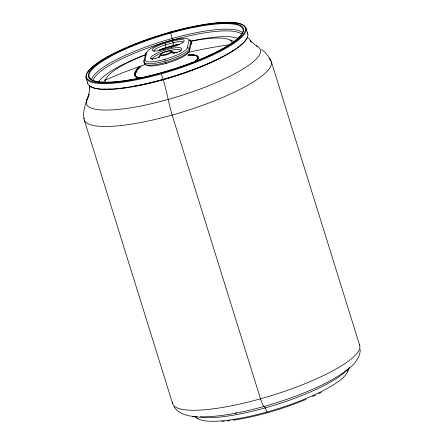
<?xml version="1.0" encoding="UTF-8"?>
<svg xmlns="http://www.w3.org/2000/svg" width="444" height="444" viewBox="0 0 444 444"><rect width="100%" height="100%" fill="white"/><g stroke="black" fill="none" stroke-linecap="round" stroke-linejoin="round"><path stroke-width="0.67" d="M170.563 32.462L172.577 40.06M360.239 349.55C360.289 357.653 354.229 364.197 348.324 368.992M188.961 51.815A1.726 1.665 13.1 0 0 189.322 51.537L189.682 50.899A1.282 1.243 13.1 0 0 189.666 50.25L189.205 48.779A1.282 1.243 13.1 0 0 188.85 48.224L188.178 47.874A1.726 1.665 13.1 0 0 187.29 47.891A22.122 4.901 -17.3 0 1 164.879 59.296L165.196 61A23.699 5.25 -17.3 0 0 189.205 48.779L190.914 41.425A23.699 5.25 -17.3 0 0 189.827 39.71M165.057 43.218A12.798 2.836 -17.3 0 0 152.092 49.817A12.798 2.836 -17.3 0 0 163.581 49.567L171.201 47.43A12.798 2.836 -17.3 0 0 184.166 40.831A12.798 2.836 -17.3 0 0 172.677 41.081L165.057 43.218L166.239 47.702A11.217 2.486 -17.3 0 0 158.469 50.638M161.094 73.216L163.137 79.759M172.677 41.081L173.859 45.566A11.217 2.486 -17.3 0 1 179.62 44.378M84.038 118.831C81.724 107.32 89.927 97.469 89.799 86.192L89.71 88.112L89.566 86.053M145.843 53.563A23.699 5.25 -17.3 0 0 145.632 54.113L143.923 61.466L144.383 62.937A1.282 1.243 13.1 0 0 144.738 63.492L144.977 63.67M165.196 61A23.699 5.25 -17.3 0 1 143.923 61.466A1.282 1.243 13.1 0 1 143.906 60.817L144.267 60.179A1.726 1.665 13.1 0 1 145.027 59.735L146.731 52.381A22.122 4.901 -17.3 0 1 169.136 40.976A22.122 4.901 -17.3 0 1 188.994 40.543A1.726 1.665 13.1 0 1 189.888 40.521L190.559 40.876A1.282 1.243 13.1 0 1 190.914 41.425L191.37 42.902A1.282 1.243 13.1 0 1 191.392 43.551L191.031 44.189A1.726 1.665 13.1 0 1 190.67 44.467M187.29 47.891L188.994 40.543M155.272 58.442L155.578 58.802M163.581 49.567L163.88 49.928M171.201 47.43L171.462 47.697M166.145 63.42L165.656 62.471A23.699 5.25 -17.3 0 1 144.383 62.937M176.251 52.564L176.512 52.83M86.641 100.56L88.978 94.661M88.312 96.32L89.211 94.073M347.674 371.545L349.445 367.155M135.265 72.422C133.122 75.73 136.935 78.56 140.099 78.027M135.931 71.589L137.129 69.802M135.825 71.362L137.085 69.586M136.808 69.947C135.453 71.673 133.794 74.903 136.064 76.618M136.758 69.725C132.906 72.766 134.765 78.91 140.043 77.833M195.338 61.483C203.913 55.689 192.43 54.29 188.201 55.089M194.755 61.905L195.055 61.694M194.378 61.988C203.79 56.76 192.979 53.308 188.128 55.389M194.372 61.927C196.115 60.795 200.261 57.748 197.291 55.789A19.68 5.6 -15.9 0 0 190.87 54.923A17.433 4.895 -15.7 0 0 188.167 55.117M194.006 62.005C195.565 60.895 199.905 58.009 197.097 56.099A19.353 5.506 -15.9 0 0 190.77 55.228A17.127 4.812 -15.7 0 0 188.095 55.417M193.356 62.426L193.684 62.216M318.476 393.784L321.256 392.396M312.582 396.553L315.579 395.171M105.655 79.876L122.644 72.772L139.949 66.345M306.293 399.295C282.839 408.98 258.319 416.322 233.217 420.207M140.315 66.434L139.971 66.323M140.254 66.239L145.188 64.552M166.239 47.702L173.859 45.566M227.211 420.984L230.164 420.629M221.639 421.495L224.37 421.273M142.369 77.872C139.805 77.889 136.031 78.161 135.048 75.169M141.908 77.689L142.285 77.678M264.136 406.421L262.865 404.945L261.283 401.143A9.846 1.238 74.3 0 1 260.511 398.812L172.133 115.057A29.126 3.657 74.3 0 1 168.209 99.45M173.954 406.599C178.205 413.431 186.613 415.884 194.211 416.522M192.485 416.361L196.448 416.738M172.905 52.342L173.549 52.736A1.282 1.154 44.5 0 1 173.798 53.069M194.089 416.183L198.018 418.775M257.792 46.687L253.924 44.006L250.161 40.515L251.637 41.98L248.429 37.979M170.707 31.94L170.868 32.307M261.566 49.29C265.24 52.481 268.648 56.066 270.79 60.489M161.239 72.699L161.377 72.988M265.201 407.892L267.055 411.965A4.174 0.522 74.3 0 0 267.693 412.265M271.284 61.544L359.662 345.299M246.087 28.527L247.824 34.094M166.35 51.449L166.556 52.103M165.679 54.329L165.884 54.984M85.992 77.633L87.729 83.195M84.271 119.974L172.649 403.724M93.035 80.558A78.527 17.399 -17.3 0 1 162.116 43.168A78.527 17.399 -17.3 0 1 241.419 33.972M91.619 79.498A79.576 17.632 -17.3 0 1 164.041 40.854A79.576 17.632 -17.3 0 1 242.885 33.178M247.319 32.823A83.744 18.554 -17.3 0 1 173.876 76.174A83.744 18.554 -17.3 0 1 87.668 82.834M247.364 36.88A83.15 18.42 -17.3 0 1 171.684 77.256A83.15 18.42 -17.3 0 1 89.3 85.276M89.544 78.915A83.15 18.42 -17.3 0 1 90.271 77.828M137.429 69.836A70.624 19.802 -13.3 0 1 140.792 66.478M171.045 51.454A5.805 1.288 -17.3 0 1 166.716 54.734A5.805 1.288 -17.3 0 1 160.978 54.645M164.879 59.296A22.122 4.901 -17.3 0 1 145.027 59.729M161.799 53.813A6.432 1.426 -17.3 0 0 160.19 55.622A4.94 1.093 -17.3 0 1 156.516 58.059A4.94 1.093 -17.3 0 1 150.932 58.813A16.306 3.613 -17.3 0 1 167.16 49.5A16.306 3.613 -17.3 0 1 181.013 50.383A1.726 1.554 44.5 0 0 180.297 50.766L179.964 51.365A1.282 1.154 44.5 0 0 179.942 51.754M150.932 58.813A1.726 1.665 -48.7 0 1 151.809 58.747L152.47 59.069A1.282 1.243 -48.7 0 1 152.653 59.268M181.013 50.383A4.94 1.093 -17.3 0 1 175.03 52.869A4.94 1.093 -17.3 0 1 172.056 52.298A6.432 1.426 -17.3 0 0 170.152 51.238M172.056 52.298A1.726 1.554 44.5 0 1 172.905 52.342M167.271 51.765A6.432 1.426 -17.3 0 1 167.616 51.682M188.361 52.497A22.122 4.901 -17.3 0 1 168.154 62.809A22.122 4.901 -17.3 0 1 146.764 65.107M165.656 62.471A23.699 5.25 -17.3 0 0 189.666 50.25L191.37 42.902A23.699 5.25 -17.3 0 0 190.876 41.525M173.421 51.992A8.014 1.776 -17.3 0 1 174.126 53.036M159.168 57.515A3.358 0.744 -17.3 0 0 159.113 57.443A8.014 1.776 -17.3 0 1 159.207 56.571M159.113 57.443A1.282 1.243 -48.7 0 1 159.096 56.782L159.446 56.116A1.726 1.665 -48.7 0 1 160.19 55.622M152.586 59.302A14.73 3.263 -17.3 0 1 166.261 51.554A14.73 3.263 -17.3 0 1 180.708 50.838M174.481 52.614A14.73 3.263 -17.3 0 1 177.112 52.309M145.632 54.113A1.282 1.243 13.1 0 1 145.61 53.469L145.971 52.825A1.726 1.665 13.1 0 1 146.731 52.386M236.735 412.826A71.595 15.862 -17.3 0 1 235.42 413.025M348.029 369.658A79.803 17.682 -17.3 0 1 276.329 409.229A79.803 17.682 -17.3 0 1 195.854 416.772M348.213 368.67A84.149 18.642 -17.3 0 1 275.43 404.867A84.149 18.642 -17.3 0 1 195.171 416.261M264.141 406.449A7.964 0.999 74.3 0 1 265.196 407.87M347.097 369.641A88.672 19.647 -17.3 0 1 278.244 402.181A88.672 19.647 -17.3 0 1 200.261 416.716M196.82 416.472A88.672 19.647 -17.3 0 1 195.549 416.328M359.207 344.305A97.963 21.706 -17.3 0 1 271.19 395.676A97.963 21.706 -17.3 0 1 172.411 401.798M269.303 58.863A97.963 21.706 -17.3 0 1 187.285 110.517A97.963 21.706 -17.3 0 1 84.033 118.043M256.255 45.871A91.059 20.174 -17.3 0 1 178.26 96.47A91.059 20.174 -17.3 0 1 88.145 97.674M163.198 79.52A37.468 4.706 74.3 0 1 168.182 99.406M241.686 44.017A82.201 18.21 -17.3 0 1 240.748 44.872M232.806 50.771A82.201 18.21 -17.3 0 1 231.657 51.51M227.694 53.891A82.201 18.21 -17.3 0 1 226.512 54.568M221.906 57.065A82.201 18.21 -17.3 0 1 132.04 86.647M124.936 87.746A82.201 18.21 -17.3 0 1 123.599 87.923M117.183 88.633A82.201 18.21 -17.3 0 1 115.351 88.789M110.883 89.055A82.201 18.21 -17.3 0 1 107.72 89.133M105.8 89.122A82.201 18.21 -17.3 0 1 103.974 89.066M98.529 81.968A75.252 16.672 -17.3 0 1 145.171 54.823M190.792 41.137A75.252 16.672 -17.3 0 1 237.901 38.467M103.863 82.146A68.576 15.196 -17.3 0 1 105.328 79.204M230.036 39.849A68.576 15.196 -17.3 0 1 233.45 41.464M172.699 45.788A3.058 0.383 74.3 0 1 173.077 46.182M106.016 82.567A66.178 14.663 -17.3 0 1 145.565 54.79M159.318 49.839A66.178 14.663 -17.3 0 1 178.349 44.222M190.581 41.375A66.178 14.663 -17.3 0 1 232.179 43.051M188.245 52.392A457.714 442.624 13.1 0 1 229.604 44.789M136.419 69.769A70.646 20.158 -12.6 0 1 139.477 66.384M137.696 69.508A70.302 19.708 -13.3 0 1 141.026 66.189M142.069 77.583A22.489 6.133 -18.7 0 1 136.153 76.579M142.391 77.717A24.531 6.599 -18.7 0 1 140.187 77.75M154.246 51.354A11.217 2.486 -17.3 0 1 165.373 44.922L172.994 42.785A11.217 2.486 -17.3 0 1 183.078 42.324M136.785 69.847A70.296 20.058 -12.6 0 1 139.832 66.489M135.198 72.433A60.945 16.95 -14 0 1 135.742 71.379M135.298 75.103A49.939 13.548 -16.7 0 1 137.068 71.367M129.47 80.198A80.553 17.849 -17.3 0 0 243.079 29.731A80.553 17.849 -17.3 0 0 125.502 49.079A80.553 17.849 -17.3 0 0 129.47 80.198M129.076 79.976A81.141 17.976 -17.3 0 0 243.506 29.149A81.141 17.976 -17.3 0 0 125.08 48.635A81.141 17.976 -17.3 0 0 129.076 79.976M128.05 81.346A83.744 18.554 -17.3 0 0 246.154 28.888A83.744 18.554 -17.3 0 0 123.926 49.001A83.744 18.554 -17.3 0 0 128.05 81.346M128.166 80.658A83.15 18.42 -17.3 0 0 245.432 28.571A83.15 18.42 -17.3 0 0 124.07 48.54A83.15 18.42 -17.3 0 0 128.166 80.658M163.381 54.851A5.805 1.288 -17.3 0 0 171.567 51.215A5.805 1.288 -17.3 0 0 163.092 52.608A5.805 1.288 -17.3 0 0 163.381 54.851"/></g></svg>
